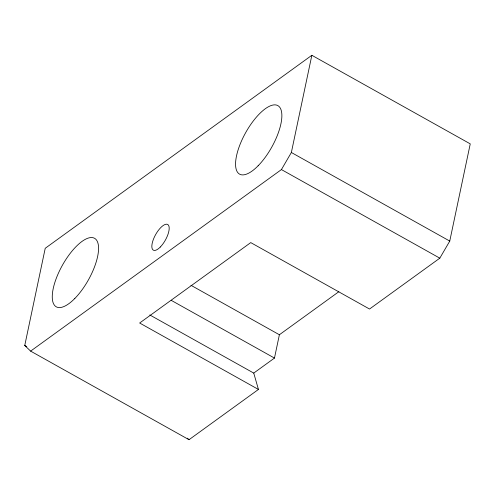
<?xml version="1.0" encoding="UTF-8"?>
<svg xmlns="http://www.w3.org/2000/svg" width="495" height="495" viewBox="0 0 495 495"><rect width="100%" height="100%" fill="white"/><g stroke="black" fill="none" stroke-linecap="round" stroke-linejoin="round"><path stroke-width="0.74" d="M24.75 345.491L45.231 248.286L311.85 55.291L470.25 143.866L449.757 241.084L439.82 258.161L369.536 309.035L250.742 242.6L139.652 323.012L258.446 389.447L189.016 439.709L30.622 351.122L24.75 345.491L26.773 346.618M30.622 351.122L281.432 169.575L291.363 152.497L311.85 55.291M149.793 314.95L253.743 373.082L274.471 358.077L279.384 334.75L338.846 291.71M291.363 152.497L449.757 241.084M281.432 169.575L439.82 258.161M190.965 285.299L279.384 334.75M171.202 300.323L274.471 358.077M187.413 438.168L189.016 439.709M253.743 373.082L258.446 389.447M160.293 247.036A14.714 5.6 -60.8 0 0 168.145 224.817A14.714 5.6 -60.8 0 0 153.103 240.137A14.714 5.6 -60.8 0 0 160.293 247.036M74.838 298.448A39.247 14.924 -60.8 0 0 95.764 239.196A39.247 14.924 -60.8 0 0 55.657 280.046A39.247 14.924 -60.8 0 0 74.838 298.448M258.136 165.769A39.247 14.924 -60.8 0 0 279.062 106.518A39.247 14.924 -60.8 0 0 238.955 147.368A39.247 14.924 -60.8 0 0 258.136 165.769"/></g></svg>
